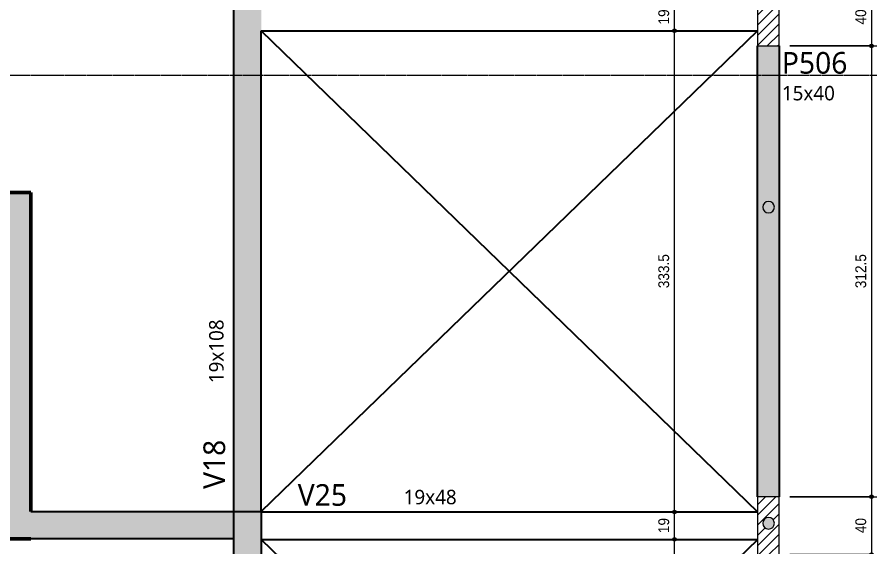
# Model space of a CAD drawing. Header units: centimetres. Extents: x -1706 to 33186, y -3196 to 88081.
# Drawn here: x 14387 to 14978, y -32 to 335 of the extents above; entities that cross this region are included whole.
import ezdxf

# ---------------------------------------------------------------- set-up
doc = ezdxf.new("R2010")
doc.units = ezdxf.units.CM
doc.linetypes.add('Centro de 6 mm', pattern=[1.32, 0.6, -0.24, 0.24, -0.24])
doc.linetypes.add('Traço', pattern=[0.635, 0.3175, -0.3175])
for name, color, linetype, lineweight in [('A-ANNO-DIMS', 7, 'Continuous', 9), ('A-ANNO-DIMS-50', 7, 'Continuous', 9), ('A-DETL-GENF', 7, 'Continuous', 18), ('A-DETL-THIN', 7, 'Continuous', 25), ('G-ANNO-SYMB', 7, 'Continuous', 9), ('S-BEAM', 7, 'Continuous', 9), ('S-BEAM-HDLN', 7, 'Traço', 25), ('S-BEAM-IDEN', 7, 'Continuous', 9), ('S-COLS', 7, 'Continuous', 9), ('S-COLS-IDEN', 7, 'Continuous', 9)]:
    doc.layers.add(name, color=color, linetype=linetype, lineweight=lineweight)
doc.layers.add('A-DETL', color=7, linetype='Continuous', lineweight=18, true_color=0x00a600)
doc.styles.add('Arial', font='arial.ttf', dxfattribs={"width": 0.9, "height": 7.5})
doc.styles.add('Gadugi_1', font='gadugi.ttf', dxfattribs={"height": 15})
doc.styles.add('Gadugi_2', font='gadugi.ttf', dxfattribs={"height": 10})
doc.dimstyles.new('PED_1_5mm_ESQ_1', dxfattribs={"dimscale": 30.48, "dimtxt": 7.651945, "dimasz": 0.328084, "dimexe": 0.246063, "dimexo": 0.246063, "dimgap": 0.049213, "dimtad": 1, "dimdec": 1, "dimrnd": 0.5, "dimdsep": 46, "dimtxsty": 'Arial', "dimblk1": 'DOTSMALL', "dimblk2": 'DOTSMALL', "dimsah": 1, "dimcen": 0.09, "dimdle": 0.492126, "dimazin": 0, "dimtfac": 1, "dimtdec": 4, "dimtix": 1, "dimtmove": 0, "dimatfit": 3, "dimfxl": 1, "dimtvp": 1, "dimtolj": 1, "dimtzin": 0, "dimarcsym": 2})
doc.dimstyles.new('PED_1_5mm_ESQ_2', dxfattribs={"dimscale": 30.48, "dimtxt": 7.651945, "dimasz": 0.328084, "dimexe": 0.246063, "dimexo": 0.246063, "dimgap": 0.049213, "dimtad": 1, "dimdec": 1, "dimrnd": 0.5, "dimdsep": 46, "dimtxsty": 'Arial', "dimblk1": 'DOTSMALL', "dimblk2": 'DOTSMALL', "dimsah": 1, "dimcen": 0.09, "dimdle": 0.492126, "dimazin": 0, "dimtfac": 1, "dimtdec": 4, "dimtix": 1, "dimtmove": 0, "dimatfit": 3, "dimfxl": 1, "dimtvp": 1, "dimtolj": 1, "dimtzin": 0, "dimarcsym": 2})

# ---------------------------------------------------------------- blocks, each defined once
blk = doc.blocks.new('DIMBLOCK225-PL I 001 - FORMA DO RESERVATÓRIO')
at = {"layer": 'A-ANNO-DIMS-50'}
h = blk.add_hatch(color=256, dxfattribs=at)
edge = h.paths.add_edge_path(flags=0)
edge.add_arc((14842.32, -27.18), 1.25, 0, 360)
h = blk.add_hatch(color=256, dxfattribs=at)
edge = h.paths.add_edge_path(flags=0)
edge.add_arc((14842.32, -116.45), 1.25, 0, 360)
for p, q in [((14848.06, -27.18), (14834.82, -27.18)), ((14842.32, -116.45), (14842.32, -27.18)), ((14842.32, -27.18), (14848.06, -27.18)), ((14848.06, -116.45), (14834.82, -116.45)), ((14842.32, -116.45), (14848.06, -116.45))]:
    blk.add_line(p, q, dxfattribs=at)
for centre in [(14842.32, -27.18), (14842.32, -116.45)]:
    blk.add_circle(centre, 1.25, dxfattribs=at)
at = {"layer": 'A-ANNO-DIMS-50', "color": 0, "insert": (14831.09, -80.88), "char_height": 7.5, "width": 21.7551, "attachment_point": 1, "rotation": 90, "line_spacing_factor": 0.941778, "style": 'Arial'}
blk.add_mtext('89.5', dxfattribs=at)
blk = doc.blocks.new('_DotSmall')
at = {"color": 0, "linetype": 'ByBlock', "const_width": 0.5}
blk.add_lwpolyline([(-0.0625, 0, 1), (0.0625, 0, 1)], format="xyb", close=True, dxfattribs=at)
blk = doc.blocks.new('DIMBLOCK226-PL I 001 - FORMA DO RESERVATÓRIO')
at = {"layer": 'A-ANNO-DIMS-50'}
h = blk.add_hatch(color=256, dxfattribs=at)
edge = h.paths.add_edge_path(flags=0)
edge.add_arc((14842.32, -8.18), 1.25, 0, 360)
h = blk.add_hatch(color=256, dxfattribs=at)
edge = h.paths.add_edge_path(flags=0)
edge.add_arc((14842.32, -27.18), 1.25, 0, 360)
for p, q in [((14848.06, -8.18), (14834.82, -8.18)), ((14842.32, -27.18), (14842.32, -8.18)), ((14842.32, -8.18), (14848.06, -8.18)), ((14848.06, -27.18), (14834.82, -27.18)), ((14842.32, -27.18), (14848.06, -27.18))]:
    blk.add_line(p, q, dxfattribs=at)
for centre in [(14842.32, -8.18), (14842.32, -27.18)]:
    blk.add_circle(centre, 1.25, dxfattribs=at)
at = {"layer": 'A-ANNO-DIMS-50', "color": 0, "insert": (14831.09, -22.86), "char_height": 7.5, "width": 12.4315, "attachment_point": 1, "rotation": 90, "line_spacing_factor": 0.941778, "style": 'Arial'}
blk.add_mtext('19', dxfattribs=at)
blk = doc.blocks.new('DIMBLOCK227-PL I 001 - FORMA DO RESERVATÓRIO')
at = {"layer": 'A-ANNO-DIMS-50'}
h = blk.add_hatch(color=256, dxfattribs=at)
edge = h.paths.add_edge_path(flags=0)
edge.add_arc((14842.32, 325.22), 1.25, 0, 360)
h = blk.add_hatch(color=256, dxfattribs=at)
edge = h.paths.add_edge_path(flags=0)
edge.add_arc((14842.32, -8.18), 1.25, 0, 360)
for p, q in [((14848.06, 325.22), (14834.82, 325.22)), ((14842.32, -8.18), (14842.32, 325.22)), ((14842.32, 325.22), (14848.06, 325.22)), ((14848.06, -8.18), (14834.82, -8.18)), ((14842.32, -8.18), (14848.06, -8.18))]:
    blk.add_line(p, q, dxfattribs=at)
for centre in [(14842.32, 325.22), (14842.32, -8.18)]:
    blk.add_circle(centre, 1.25, dxfattribs=at)
at = {"layer": 'A-ANNO-DIMS-50', "color": 0, "insert": (14831.09, 146.86), "char_height": 7.5, "width": 27.9708, "attachment_point": 1, "rotation": 90, "line_spacing_factor": 0.941778, "style": 'Arial'}
blk.add_mtext('333.5', dxfattribs=at)
blk = doc.blocks.new('DIMBLOCK228-PL I 001 - FORMA DO RESERVATÓRIO')
at = {"layer": 'A-ANNO-DIMS-50'}
h = blk.add_hatch(color=256, dxfattribs=at)
edge = h.paths.add_edge_path(flags=0)
edge.add_arc((14842.32, 344.22), 1.25, 0, 360)
h = blk.add_hatch(color=256, dxfattribs=at)
edge = h.paths.add_edge_path(flags=0)
edge.add_arc((14842.32, 325.22), 1.25, 0, 360)
for p, q in [((14848.06, 344.22), (14834.82, 344.22)), ((14842.32, 325.22), (14842.32, 344.22)), ((14842.32, 344.22), (14848.06, 344.22)), ((14848.06, 325.22), (14834.82, 325.22)), ((14842.32, 325.22), (14848.06, 325.22))]:
    blk.add_line(p, q, dxfattribs=at)
for centre in [(14842.32, 344.22), (14842.32, 325.22)]:
    blk.add_circle(centre, 1.25, dxfattribs=at)
at = {"layer": 'A-ANNO-DIMS-50', "color": 0, "insert": (14831.09, 329.54), "char_height": 7.5, "width": 12.4315, "attachment_point": 1, "rotation": 90, "line_spacing_factor": 0.941778, "style": 'Arial'}
blk.add_mtext('19', dxfattribs=at)
blk = doc.blocks.new('DIMBLOCK287-PL I 001 - FORMA DO RESERVATÓRIO')
at = {"layer": 'A-ANNO-DIMS-50'}
h = blk.add_hatch(color=256, dxfattribs=at)
edge = h.paths.add_edge_path(flags=0)
edge.add_arc((14978.72, 354.72), 1.25, 0, 360)
h = blk.add_hatch(color=256, dxfattribs=at)
edge = h.paths.add_edge_path(flags=0)
edge.add_arc((14978.72, 314.72), 1.25, 0, 360)
for p, q in [((14922.18, 354.72), (14986.22, 354.72)), ((14978.72, 354.72), (14922.18, 354.72)), ((14978.72, 354.72), (14978.72, 314.72)), ((14922.18, 314.72), (14986.22, 314.72)), ((14978.72, 314.72), (14922.18, 314.72))]:
    blk.add_line(p, q, dxfattribs=at)
for centre in [(14978.72, 354.72), (14978.72, 314.72)]:
    blk.add_circle(centre, 1.25, dxfattribs=at)
at = {"layer": 'A-ANNO-DIMS-50', "color": 0, "insert": (14967.49, 329.54), "char_height": 7.5, "width": 12.4315, "attachment_point": 1, "rotation": 90, "line_spacing_factor": 0.941778, "style": 'Arial'}
blk.add_mtext('40', dxfattribs=at)
blk = doc.blocks.new('DIMBLOCK288-PL I 001 - FORMA DO RESERVATÓRIO')
at = {"layer": 'A-ANNO-DIMS-50'}
h = blk.add_hatch(color=256, dxfattribs=at)
edge = h.paths.add_edge_path(flags=0)
edge.add_arc((14978.72, 314.72), 1.25, 0, 360)
h = blk.add_hatch(color=256, dxfattribs=at)
edge = h.paths.add_edge_path(flags=0)
edge.add_arc((14978.72, 2.32), 1.25, 0, 360)
for p, q in [((14922.18, 314.72), (14986.22, 314.72)), ((14978.72, 314.72), (14922.18, 314.72)), ((14978.72, 314.72), (14978.72, 2.32)), ((14922.18, 2.32), (14986.22, 2.32)), ((14978.72, 2.32), (14922.18, 2.32))]:
    blk.add_line(p, q, dxfattribs=at)
for centre in [(14978.72, 314.72), (14978.72, 2.32)]:
    blk.add_circle(centre, 1.25, dxfattribs=at)
at = {"layer": 'A-ANNO-DIMS-50', "color": 0, "insert": (14967.49, 146.86), "char_height": 7.5, "width": 27.9708, "attachment_point": 1, "rotation": 90, "line_spacing_factor": 0.941778, "style": 'Arial'}
blk.add_mtext('312.5', dxfattribs=at)
blk = doc.blocks.new('DIMBLOCK289-PL I 001 - FORMA DO RESERVATÓRIO')
at = {"layer": 'A-ANNO-DIMS-50'}
h = blk.add_hatch(color=256, dxfattribs=at)
edge = h.paths.add_edge_path(flags=0)
edge.add_arc((14978.72, 2.32), 1.25, 0, 360)
h = blk.add_hatch(color=256, dxfattribs=at)
edge = h.paths.add_edge_path(flags=0)
edge.add_arc((14978.72, -37.68), 1.25, 0, 360)
for p, q in [((14922.18, 2.32), (14986.22, 2.32)), ((14978.72, 2.32), (14922.18, 2.32)), ((14978.72, 2.32), (14978.72, -37.68)), ((14922.18, -37.68), (14986.22, -37.68)), ((14978.72, -37.68), (14922.18, -37.68))]:
    blk.add_line(p, q, dxfattribs=at)
for centre in [(14978.72, 2.32), (14978.72, -37.68)]:
    blk.add_circle(centre, 1.25, dxfattribs=at)
at = {"layer": 'A-ANNO-DIMS-50', "color": 0, "insert": (14967.49, -22.86), "char_height": 7.5, "width": 12.4315, "attachment_point": 1, "rotation": 90, "line_spacing_factor": 0.941778, "style": 'Arial'}
blk.add_mtext('40', dxfattribs=at)
blk = doc.blocks.new('DIMBLOCK296-PL I 001 - FORMA DO RESERVATÓRIO')
at = {"layer": 'A-ANNO-DIMS-50'}
h = blk.add_hatch(color=256, dxfattribs=at)
edge = h.paths.add_edge_path(flags=0)
edge.add_arc((15021.91, 747.12), 1.25, 0, 360)
h = blk.add_hatch(color=256, dxfattribs=at)
edge = h.paths.add_edge_path(flags=0)
edge.add_arc((15021.91, -782.48), 1.25, 0, 360)
for p, q in [((15021.91, -797.48), (15021.91, 762.12)), ((14922.18, 747.12), (15029.41, 747.12)), ((15021.91, 747.12), (14922.18, 747.12)), ((14916.68, -782.48), (15029.41, -782.48)), ((15021.91, -782.48), (14916.68, -782.48))]:
    blk.add_line(p, q, dxfattribs=at)
for centre in [(15021.91, 747.12), (15021.91, -782.48)]:
    blk.add_circle(centre, 1.25, dxfattribs=at)
at = {"layer": 'A-ANNO-DIMS-50', "color": 0, "insert": (15010.68, -31.93), "char_height": 7.5, "width": 34.1865, "attachment_point": 1, "rotation": 90, "line_spacing_factor": 0.941778, "style": 'Arial'}
blk.add_mtext('1529.5', dxfattribs=at)

msp = doc.modelspace()

# ---------------------------------------------------------------- hatches: boundary and pattern name
at = {"layer": 'A-DETL-GENF', "true_color": 0x808080}
h = msp.add_hatch(dxfattribs=at)
h.set_pattern_fill('FP_1', color=8, style=0, pattern_type=2)
h.set_pattern_definition([(45, (13566.5326, 0), (-3.535534, 3.535534), [])])
h.paths.add_polyline_path([(11822.67, -915.95), (11822.67, -876.05), (11807.67, -876.05), (11807.67, -915.95)], flags=0)
h.paths.add_polyline_path([(14909.18, -742.48), (14914.68, -742.48), (14914.68, -702.48), (14899.68, -702.48), (14899.68, -742.48)], flags=0)
h.paths.add_polyline_path([(11822.67, -563.65), (11822.67, -523.65), (11807.67, -523.65), (11807.67, -563.65)], flags=0)
h.paths.add_polyline_path([(14914.68, -390.08), (14914.68, -350.08), (14899.68, -350.08), (14899.68, -390.08)], flags=0)
h.paths.add_polyline_path([(11811.45, -211.25), (11822.67, -211.25), (11822.67, -171.25), (11807.67, -171.25), (11807.67, -211.25)], flags=0)
h.paths.add_polyline_path([(11815.31, -196.5), (11814.28, -196.37), (11813.31, -195.97), (11812.48, -195.33), (11811.85, -194.5), (11811.45, -193.54), (11811.31, -192.5), (11811.45, -191.47), (11811.85, -190.5), (11812.48, -189.67), (11813.31, -189.04), (11814.28, -188.64), (11815.31, -188.5), (11816.35, -188.64), (11817.31, -189.04), (11818.14, -189.67), (11818.78, -190.5), (11819.18, -191.47), (11819.31, -192.5), (11819.18, -193.54), (11818.78, -194.5), (11818.14, -195.33), (11817.31, -195.97), (11816.35, -196.37)], flags=0)
h.paths.add_polyline_path([(14903.96, -37.68), (14914.68, -37.68), (14914.68, 2.32), (14899.68, 2.32), (14899.68, -37.68), (14903.56, -37.68)], flags=0)
h.paths.add_polyline_path([(14907.43, -20.03), (14906.39, -19.9), (14905.43, -19.5), (14904.6, -18.86), (14903.96, -18.03), (14903.56, -17.07), (14903.43, -16.03), (14903.56, -15), (14903.96, -14.03), (14904.6, -13.21), (14905.43, -12.57), (14906.39, -12.17), (14907.43, -12.03), (14908.46, -12.17), (14909.43, -12.57), (14910.25, -13.21), (14910.89, -14.03), (14911.29, -15), (14911.43, -16.03), (14911.29, -17.07), (14910.89, -18.03), (14910.25, -18.86), (14909.43, -19.5), (14908.46, -19.9), (14908.03, -19.95)], flags=0)
h.paths.add_polyline_path([(11822.67, 141.15), (11822.67, 181.15), (11807.67, 181.15), (11807.67, 141.15)], flags=0)
h.paths.add_polyline_path([(14914.68, 314.72), (14914.68, 354.72), (14899.68, 354.72), (14899.68, 314.72)], flags=0)
h.paths.add_polyline_path([(11822.67, 493.55), (11822.67, 533.55), (11807.67, 533.55), (11807.67, 493.55)], flags=0)
h.paths.add_polyline_path([(14914.68, 667.12), (14914.68, 707.12), (14899.68, 707.12), (14899.68, 667.12)], flags=0)
at = {"layer": 'A-DETL-GENF', "true_color": 0xff00ff}
for points in [[(14907.43, 198.97), (14908.46, 199.1), (14909.43, 199.5), (14910.25, 200.14), (14910.89, 200.97), (14911.29, 201.93), (14911.43, 202.97), (14911.29, 204), (14910.89, 204.97), (14910.25, 205.79), (14909.43, 206.43), (14908.46, 206.83), (14907.43, 206.97), (14906.39, 206.83), (14905.43, 206.43), (14904.6, 205.79), (14903.96, 204.97), (14903.56, 204), (14903.43, 202.97), (14903.56, 201.93), (14903.96, 200.97), (14904.6, 200.14), (14905.43, 199.5), (14906.39, 199.1)], [(14907.43, -20.03), (14908.46, -19.9), (14909.43, -19.5), (14910.25, -18.86), (14910.89, -18.03), (14911.29, -17.07), (14911.43, -16.03), (14911.29, -15), (14910.89, -14.03), (14910.25, -13.21), (14909.43, -12.57), (14908.46, -12.17), (14907.43, -12.03), (14906.39, -12.17), (14905.3, -12.67), (14904.6, -13.21), (14903.96, -14.03), (14903.56, -15), (14903.43, -16.03), (14903.56, -17.07), (14903.96, -18.03), (14904.6, -18.86), (14905.43, -19.5), (14906.39, -19.9)]]:
    msp.add_hatch(color=6, dxfattribs=at).paths.add_polyline_path(points, flags=0)
at = {"layer": 'S-BEAM', "true_color": 0xb4bee6}
msp.add_hatch(color=9, dxfattribs=at).paths.add_polyline_path([(14537.18, -7.88), (14556.18, -7.88), (14556.18, 533.55), (14537.18, 533.55), (14537.18, -7.88)], flags=0)
at = {"layer": 'S-BEAM', "true_color": 0xcfa6ff}
h = msp.add_hatch(color=191, dxfattribs=at)
h.paths.add_polyline_path([(14899.68, 2.32), (14914.68, 2.32), (14914.68, 314.72), (14899.68, 314.72), (14899.68, 144.15)], flags=0)
h.paths.add_polyline_path([(14907.43, 198.97), (14906.39, 199.1), (14905.43, 199.5), (14904.6, 200.14), (14903.96, 200.97), (14903.56, 201.93), (14903.43, 202.97), (14903.56, 204), (14903.96, 204.97), (14904.6, 205.79), (14905.43, 206.43), (14906.39, 206.83), (14907.43, 206.97), (14908.46, 206.83), (14909.43, 206.43), (14910.25, 205.79), (14910.89, 204.97), (14911.29, 204), (14911.43, 202.97), (14911.29, 201.93), (14910.89, 200.97), (14910.25, 200.14), (14909.43, 199.5), (14908.46, 199.1)], flags=0)
at = {"layer": 'S-BEAM', "true_color": 0xe6b8b7}
h = msp.add_hatch(color=9, dxfattribs=at)
h.paths.add_polyline_path([(14029.68, -26.88), (14377.68, -26.88), (14377.68, -7.88), (14029.68, -7.88)], flags=0)
h.paths.add_polyline_path([(14537.18, -26.88), (14537.18, -7.88), (14396.68, -7.88), (14396.68, -26.88), (14522.18, -26.88)], flags=0)
at = {"layer": 'S-BEAM', "true_color": 0x00bcb8}
h = msp.add_hatch(color=132, dxfattribs=at)
h.paths.add_polyline_path([(14537.18, -723.38), (14556.18, -723.38), (14556.18, -340.88), (14537.18, -340.88), (14537.18, -723.38)], flags=0)
h.paths.add_polyline_path([(14537.18, -181.88), (14556.18, -181.88), (14556.18, -7.88), (14537.18, -7.88), (14537.18, -181.88)], flags=0)
at = {"layer": 'S-COLS', "true_color": 0x808080}
msp.add_hatch(color=8, dxfattribs=at).paths.add_polyline_path([(14396.68, -26.88), (14396.68, 213.12), (14377.68, 213.12), (14377.68, -26.88)], flags=0)

# ---------------------------------------------------------------- linework, layer by layer
at = {"layer": 'A-DETL', "color": 7}
for p, q in [((14899.68, 354.72), (14899.68, 314.72)), ((14914.68, 314.72), (14914.68, 354.72)), ((14899.68, 314.72), (14914.68, 314.72)), ((14914.68, 2.32), (14899.68, 2.32)), ((14899.68, 2.32), (14899.68, -37.68)), ((14914.68, -37.68), (14914.68, 2.32))]:
    msp.add_line(p, q, dxfattribs=at)
for centre, start, end in [((14907.43, 202.97), 0, 180), ((14907.43, 202.97), 180, 360), ((14907.43, -16.03), 360, 180), ((14907.43, -16.03), 180, 360)]:
    msp.add_arc(centre, 4, start, end, dxfattribs=at)
at = {"layer": 'A-DETL-THIN'}
for p, q in [((14556.18, 325.22), (14899.68, -8.18)), ((14556.18, -7.88), (14899.68, 325.22)), ((14556.18, -27.18), (14899.68, -360.58)), ((14556.18, -360.58), (14899.99, -27.18))]:
    msp.add_line(p, q, dxfattribs=at)
at = {"layer": 'G-ANNO-SYMB', "linetype": 'Centro de 6 mm'}
msp.add_line((11696.37, 294.37), (15048.94, 294.37), dxfattribs=at)
at = {"layer": 'S-BEAM', "lineweight": 25}
for p, q in [((14537.18, -7.88), (14537.18, 514.55)), ((14556.18, -7.88), (14556.18, 325.22)), ((14556.18, 325.22), (14899.68, 325.22)), ((14899.68, 2.32), (14899.68, 314.72)), ((14914.68, 314.72), (14914.68, 2.32)), ((14396.68, -7.88), (14537.18, -7.88)), ((14537.18, -7.88), (14556.18, -7.88)), ((14556.18, -7.88), (14556.18, -181.88)), ((14556.18, -8.18), (14899.68, -8.18)), ((14537.18, -26.88), (14396.68, -26.88)), ((14537.18, -181.88), (14537.18, -26.88)), ((14556.18, -27.18), (14899.68, -27.18))]:
    msp.add_line(p, q, dxfattribs=at)
at = {"layer": 'S-BEAM-HDLN', "linetype": 'Continuous'}
msp.add_line((14537.18, -26.88), (14537.18, -7.88), dxfattribs=at)
at = {"layer": 'S-COLS', "lineweight": 50}
for p, q in [((14377.68, 213.12), (14396.68, 213.12)), ((14396.68, 213.12), (14396.68, -7.88)), ((14396.68, -26.88), (14377.68, -26.88))]:
    msp.add_line(p, q, dxfattribs=at)

# ---------------------------------------------------------------- texts
at = {"layer": 'S-BEAM-IDEN', "attachment_point": 1, "rotation": 90}
for s, insert, char_height, width, style in [('19x108', (14520.12, 81.06), 10, 54.1139, 'Gadugi_2'), ('V18', (14516.19, 7.77), 15, 44.0928, 'Gadugi_1')]:
    msp.add_mtext(s, dxfattribs=dict(at, insert=insert, char_height=char_height, width=width, style=style))
at = {"layer": 'S-BEAM-IDEN', "attachment_point": 1}
for s, insert, char_height, width, style in [('V25', (14581.51, 11.09), 15, 44.0928, 'Gadugi_1'), ('19x48', (14654.81, 7.16), 10, 44.8945, 'Gadugi_2')]:
    msp.add_mtext(s, dxfattribs=dict(at, insert=insert, char_height=char_height, width=width, style=style))
at = {"layer": 'S-COLS-IDEN', "attachment_point": 1}
for s, insert, char_height, width, style in [('P506', (14916.64, 310.48), 15, 56.519, 'Gadugi_1'), ('15x40', (14916.64, 286.99), 10, 44.8945, 'Gadugi_2')]:
    msp.add_mtext(s, dxfattribs=dict(at, insert=insert, char_height=char_height, width=width, style=style))

# ---------------------------------------------------------------- dimensions: what is measured, and where the dimension line sits
at = {"layer": 'A-ANNO-DIMS'}
for base, p1, p2, dimstyle, override, picture, middle in [((15021.91, 747.12), (14909.18, -782.48), (14914.68, 747.12), 'PED_1_5mm_ESQ_2', {"dimpost": '<>', "dimfxl": 1529.609905}, 'DIMBLOCK296-PL I 001 - FORMA DO RESERVATÓRIO', (15016.58, -17.68)), ((14978.72, 314.72), (14914.68, 354.72), (14914.68, 314.72), 'PED_1_5mm_ESQ_2', {"dimpost": '<>', "dimfxl": 40}, 'DIMBLOCK287-PL I 001 - FORMA DO RESERVATÓRIO', (14973.4, 334.72)), ((14842.32, 344.22), (14840.56, 325.22), (14840.56, 344.22), 'PED_1_5mm_ESQ_1', {"dimpost": '<>', "dimfxl": 19}, 'DIMBLOCK228-PL I 001 - FORMA DO RESERVATÓRIO', (14836.99, 334.72)), ((14842.32, 325.22), (14840.56, -8.18), (14840.56, 325.22), 'PED_1_5mm_ESQ_1', {"dimpost": '<>', "dimfxl": 333.4}, 'DIMBLOCK227-PL I 001 - FORMA DO RESERVATÓRIO', (14836.99, 158.52)), ((14978.72, 2.32), (14914.68, 314.72), (14914.68, 2.32), 'PED_1_5mm_ESQ_2', {"dimpost": '<>', "dimfxl": 312.4}, 'DIMBLOCK288-PL I 001 - FORMA DO RESERVATÓRIO', (14973.39, 158.52)), ((14978.72, -37.68), (14914.68, 2.32), (14914.68, -37.68), 'PED_1_5mm_ESQ_2', {"dimpost": '<>', "dimfxl": 40}, 'DIMBLOCK289-PL I 001 - FORMA DO RESERVATÓRIO', (14973.4, -17.68)), ((14842.32, -8.18), (14840.56, -27.18), (14840.56, -8.18), 'PED_1_5mm_ESQ_1', {"dimpost": '<>', "dimfxl": 19}, 'DIMBLOCK226-PL I 001 - FORMA DO RESERVATÓRIO', (14836.99, -17.68)), ((14842.32, -27.18), (14840.56, -116.45), (14840.56, -27.18), 'PED_1_5mm_ESQ_1', {"dimpost": '<>', "dimfxl": 89.268661}, 'DIMBLOCK225-PL I 001 - FORMA DO RESERVATÓRIO', (14836.99, -71.82))]:
    dim = msp.add_linear_dim(base=base, p1=p1, p2=p2, angle=90, dimstyle=dimstyle, override=override, dxfattribs=at)
    dim.commit()
    dim.dimension.update_dxf_attribs({"geometry": picture, "text_midpoint": middle})

doc.saveas('drawing.dxf')
